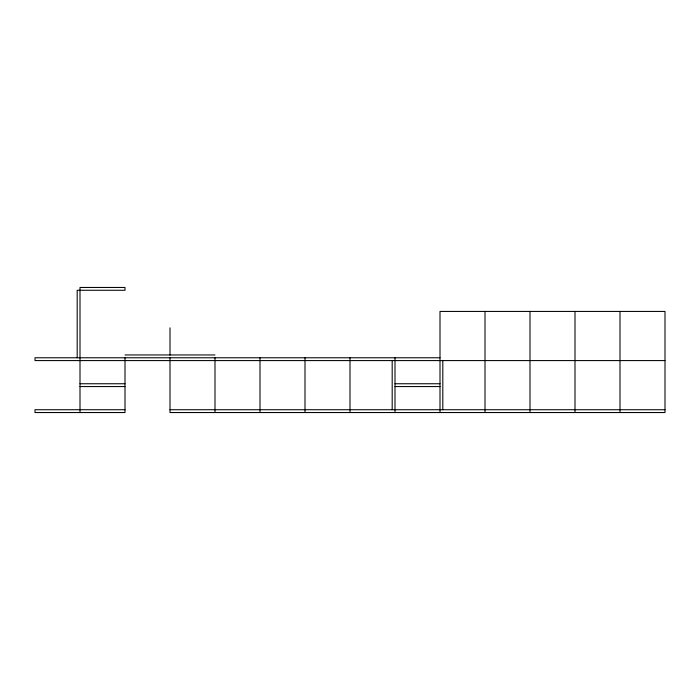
<?xml version="1.0" encoding="UTF-8"?>
<svg xmlns="http://www.w3.org/2000/svg" width="700" height="700" viewBox="0 0 700 700"><rect width="100%" height="100%" fill="white"/><g stroke="black" fill="none" stroke-linecap="round" stroke-linejoin="round"><path stroke-width="1.05" d="M125.003 354.953L214.996 354.953M440.002 357.77L35 357.77L35 360.579L665 360.579M80.001 383.749L125.003 383.749M395.001 383.749L440.002 383.749M80.001 386.566L125.003 386.566M395.001 386.566L440.002 386.566M125.003 409.727L35 409.727L35 412.545L125.003 412.545L125.003 357.77M170.004 409.727L665 409.727M619.999 311.43L619.999 412.545M574.997 311.43L574.997 412.545M529.996 311.43L529.996 412.545M485.004 311.43L485.004 412.545M442.811 360.579L442.811 409.727M440.002 412.545L440.002 311.43L665 311.43L665 412.545L170.004 412.545L170.004 357.77M395.001 357.77L395.001 412.545M392.184 360.579L392.184 409.727M350 357.77L350 412.545M304.999 357.77L304.999 412.545M259.998 357.77L259.998 412.545M214.996 357.77L214.996 412.545M170.004 327.845L170.004 355.127M80.001 412.545L80.001 287.455L125.003 287.455L125.003 290.273L77.184 290.273L77.184 357.77"/></g></svg>
